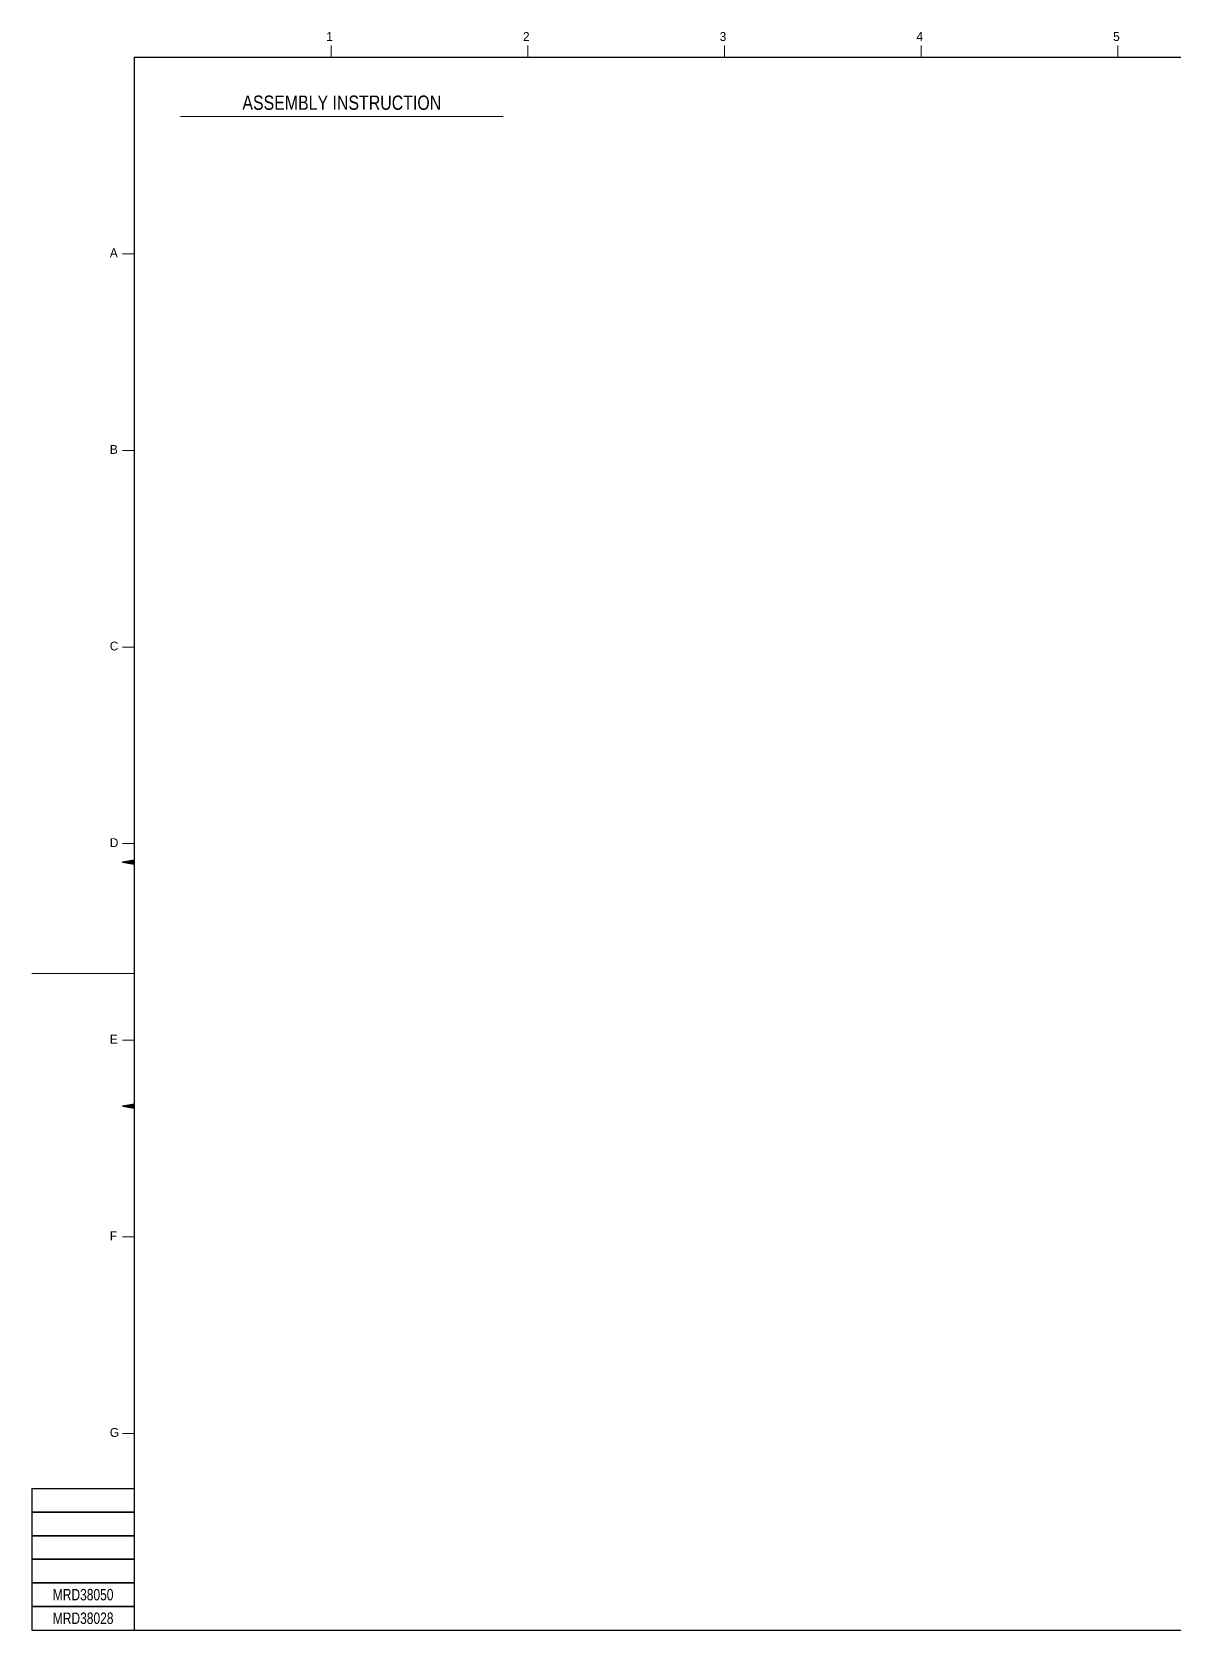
# Model space of a CAD drawing. Header units: millimetres. Extents: x 7 to 587, y 2 to 418.
# Drawn here: x 7 to 297, y 10 to 416.4 of the extents above; entities that cross this region are included whole.
import ezdxf
from ezdxf.enums import TextEntityAlignment as Align

# ---------------------------------------------------------------- set-up
doc = ezdxf.new("R2010")
doc.units = ezdxf.units.MM
for name, color, linetype in [('GR01_01', 7, 'Continuous'), ('図面枠C7M', 7, 'Continuous'), ('表題、部品表', 7, 'Continuous')]:
    doc.layers.add(name, color=color, linetype=linetype)
doc.styles.add('HG丸ｺﾞｼｯｸM-PRO', font='')
doc.styles.get('HG丸ｺﾞｼｯｸM-PRO').set_extended_font_data('HG丸ｺﾞｼｯｸM-PRO')

# ---------------------------------------------------------------- blocks, each defined once
blk = doc.blocks.new('BLKF024')
at = {"layer": '図面枠C7M', "color": 3, "linetype": 'Continuous', "lineweight": 35}
for p, q in [((30.067393, 143.236108), (30.09438, 143.263095)), ((30.188706, 143.216), (30.264271, 143.291564)), ((30.310019, 143.195891), (30.434161, 143.320033)), ((30.431331, 143.175782), (30.604052, 143.348503)), ((30.552644, 143.155673), (30.773942, 143.376972)), ((30.673956, 143.135565), (30.943833, 143.405441)), ((30.795269, 143.115456), (31.113723, 143.43391)), ((30.916582, 143.095347), (31.283614, 143.462379)), ((31.037894, 143.075238), (31.453504, 143.490848)), ((31.159207, 143.05513), (31.623395, 143.519317)), ((31.280519, 143.035021), (31.793285, 143.547787)), ((31.401832, 143.014912), (31.963176, 143.576256)), ((31.523145, 142.994803), (32.133066, 143.604725)), ((31.644457, 142.974695), (32.302957, 143.633194)), ((31.76577, 142.954586), (32.472847, 143.661663)), ((31.887082, 142.934477), (32.642738, 143.690132)), ((32.008395, 142.914368), (32.812628, 143.718601)), ((32.129708, 142.894259), (32.982519, 143.747071)), ((32.25102, 142.874151), (33, 143.62313)), ((32.372333, 142.854042), (33, 143.481709)), ((32.493645, 142.833933), (33, 143.340288)), ((32.614958, 142.813824), (33, 143.198866)), ((32.736271, 142.793716), (33, 143.057445)), ((32.857583, 142.773607), (33, 142.916024)), ((32.978896, 142.753498), (33, 142.774602))]:
    blk.add_line(p, q, dxfattribs=at)
blk = doc.blocks.new('BLKF025')
at = {"layer": '図面枠C7M', "color": 3, "linetype": 'Continuous', "lineweight": 35}
for p, q in [((30.067393, 205.236108), (30.09438, 205.263095)), ((30.188706, 205.216), (30.264271, 205.291564)), ((30.310019, 205.195891), (30.434161, 205.320033)), ((30.431331, 205.175782), (30.604052, 205.348503)), ((30.552644, 205.155673), (30.773942, 205.376972)), ((30.673956, 205.135565), (30.943833, 205.405441)), ((30.795269, 205.115456), (31.113723, 205.43391)), ((30.916582, 205.095347), (31.283614, 205.462379)), ((31.037894, 205.075238), (31.453504, 205.490848)), ((31.159207, 205.05513), (31.623395, 205.519317)), ((31.280519, 205.035021), (31.793285, 205.547787)), ((31.401832, 205.014912), (31.963176, 205.576256)), ((31.523145, 204.994803), (32.133066, 205.604725)), ((31.644457, 204.974695), (32.302957, 205.633194)), ((31.76577, 204.954586), (32.472847, 205.661663)), ((31.887082, 204.934477), (32.642738, 205.690132)), ((32.008395, 204.914368), (32.812628, 205.718601)), ((32.129708, 204.894259), (32.982519, 205.747071)), ((32.25102, 204.874151), (33, 205.62313)), ((32.372333, 204.854042), (33, 205.481709)), ((32.493645, 204.833933), (33, 205.340288)), ((32.614958, 204.813824), (33, 205.198866)), ((32.736271, 204.793716), (33, 205.057445)), ((32.857583, 204.773607), (33, 204.916024)), ((32.978896, 204.753498), (33, 204.774602))]:
    blk.add_line(p, q, dxfattribs=at)
blk = doc.blocks.new('BLKF023')
at = {"layer": '図面枠C7M', "color": 4, "linetype": 'Continuous', "lineweight": 13}
for p, q in [((83, 413), (83, 410)), ((133, 413), (133, 410)), ((183, 413), (183, 410)), ((233, 413), (233, 410)), ((283, 413), (283, 410)), ((30, 360), (33, 360)), ((30, 310), (33, 310)), ((30, 260), (33, 260)), ((30, 210), (33, 210)), ((7, 177), (33, 177)), ((30, 160), (33, 160)), ((30, 110), (33, 110)), ((30, 60), (33, 60))]:
    blk.add_line(p, q, dxfattribs=at)
at = {"layer": '図面枠C7M', "color": 2, "linetype": 'Continuous', "lineweight": 25}
for p, q in [((33, 410), (587, 410)), ((33, 410), (33, 10)), ((7, 46), (7, 10)), ((7, 46), (33, 46)), ((7, 10), (587, 10))]:
    blk.add_line(p, q, dxfattribs=at)
at = {"layer": '図面枠C7M', "color": 3, "linetype": 'Continuous', "lineweight": 35}
for p, q in [((33, 205.75), (30, 205.25)), ((30, 205.25), (33, 204.75)), ((33, 143.75), (30, 143.25)), ((30, 143.25), (33, 142.75)), ((7, 40), (33, 40)), ((7, 34), (33, 34)), ((7, 28), (33, 28)), ((7, 22), (33, 22)), ((7, 16), (33, 16))]:
    blk.add_line(p, q, dxfattribs=at)
for name in ['BLKF025', 'BLKF024']:
    blk.add_blockref(name, (0, 0), dxfattribs=at)
at = {"layer": '図面枠C7M', "color": 4, "linetype": 'Continuous', "lineweight": 13, "style": 'HG丸ｺﾞｼｯｸM-PRO'}
for s, width, p in [('1', 1.003994, (81.79, 413.45)), ('2', 1.003994, (131.79, 413.45)), ('3', 1.003994, (181.79, 413.45)), ('4', 1.003994, (231.79, 413.45)), ('5', 1.003994, (281.79, 413.45)), ('A', 1.002405, (26.79, 358.45)), ('B', 1.004704, (26.79, 308.45)), ('D', 1.002334, (26.79, 208.45)), ('E', 1.001589, (26.79, 158.45)), ('F', 0.998986, (26.79, 108.45)), ('G', 1.003714, (26.79, 58.45))]:
    blk.add_text(s, height=2.25, dxfattribs=dict(at, width=width)).set_placement(p, align=Align.BOTTOM_LEFT)
at = {"layer": '図面枠C7M', "color": 3, "linetype": 'Continuous', "lineweight": 35, "style": 'HG丸ｺﾞｼｯｸM-PRO', "width": 1.001214}
blk.add_text('C', height=2.25, dxfattribs=at).set_placement((26.79, 258.45), align=Align.BOTTOM_LEFT)

msp = doc.modelspace()

# ---------------------------------------------------------------- linework, layer by layer
at = {"layer": 'GR01_01', "color": 4, "linetype": 'Continuous', "lineweight": 13}
msp.add_line((44.74, 394.93), (126.74, 394.93), dxfattribs=at)

# ---------------------------------------------------------------- block references
at = {"layer": '図面枠C7M', "color": 4, "linetype": 'Continuous', "lineweight": 13}
msp.add_blockref('BLKF023', (0, 0), dxfattribs=at)

# ---------------------------------------------------------------- texts
at = {"layer": 'GR01_01', "color": 3, "linetype": 'Continuous', "lineweight": 35, "style": 'HG丸ｺﾞｼｯｸM-PRO', "width": 0.831212}
msp.add_text('ASSEMBLY INSTRUCTION', height=3.6364, dxfattribs=at).set_placement((85.74, 398.43), align=Align.MIDDLE_CENTER)
at = {"layer": '表題、部品表', "color": 3, "linetype": 'Continuous', "lineweight": 35, "style": 'HG丸ｺﾞｼｯｸM-PRO', "width": 0.783793}
for s, p in [('MRD38050', (20, 19)), ('MRD38028', (20, 13))]:
    msp.add_text(s, height=2.909, dxfattribs=at).set_placement(p, align=Align.MIDDLE_CENTER)

doc.saveas('drawing.dxf')
